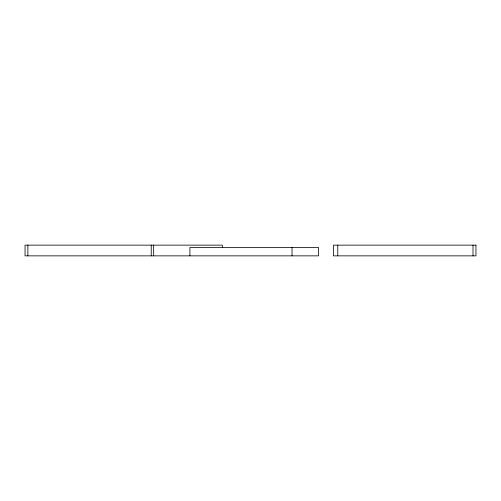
<?xml version="1.0" encoding="UTF-8"?>
<svg xmlns="http://www.w3.org/2000/svg" width="501" height="501" viewBox="0 0 501 501"><rect width="100%" height="100%" fill="white"/><g stroke="black" fill="none" stroke-linecap="round" stroke-linejoin="round"><path stroke-width="0.75" d="M473.007 245.139L473.007 255.861M337.762 245.139L337.762 255.861M292.039 247.5L292.039 255.861M222.356 247.438L222.356 245.139L25.05 245.139L25.05 255.861L318.523 255.861L318.523 247.5L189.91 247.5L189.91 255.861M153.663 245.139L153.663 255.861M151.233 245.139L151.233 255.861M27.881 245.139L27.881 255.861M475.95 245.139L333.434 245.139L333.434 255.861L475.95 255.861L475.95 245.139"/></g></svg>
